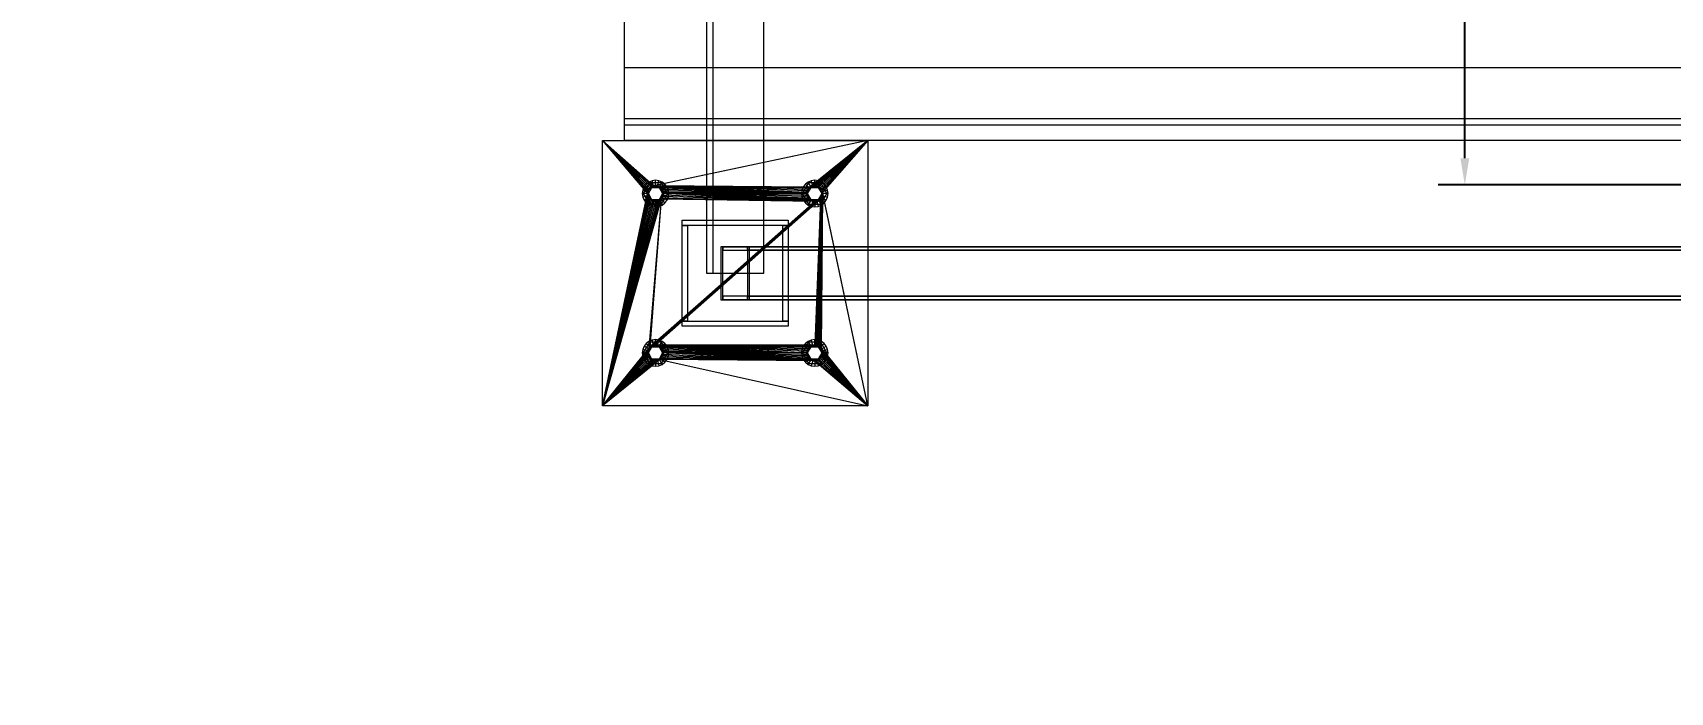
# Model space of a CAD drawing. Header units: millimetres. Extents: x -191664 to 191490, y -197311 to 10263.
# Drawn here: x -644 to 1207, y -90824 to -90078 of the extents above; entities that cross this region are included whole.
import ezdxf

# ---------------------------------------------------------------- set-up
doc = ezdxf.new("R2010")
doc.units = ezdxf.units.MM
for name, color, linetype, lineweight in [('COTAS_O', 1, 'Continuous', 0), ('DET_mezcladora_superior', 7, 'Continuous', 0), ('R15_COTAS_TRANSPORTE_P', 1, 'Continuous', 0)]:
    doc.layers.add(name, color=color, linetype=linetype, lineweight=lineweight)
doc.dimstyles.new('PLANTA_20', dxfattribs={"dimtxt": 50, "dimasz": 30, "dimexe": 30, "dimexo": 16, "dimgap": 20, "dimtad": 1, "dimtih": 1, "dimtoh": 1, "dimdec": 1, "dimzin": 0, "dimdsep": 46, "dimcen": 0.09, "dimadec": 0, "dimazin": 0, "dimtfac": 1, "dimtdec": 4, "dimtofl": 0, "dimtmove": 0, "dimatfit": 3, "dimfxl": 1, "dimtolj": 1, "dimtzin": 0, "dimarcsym": 0})

# ---------------------------------------------------------------- blocks, each defined once
blk = doc.blocks.new('*D67')
at = {"layer": 'COTAS_O', "color": 0, "lineweight": -2, "transparency": 16777216}
for p, q in [((1459, -88950), (945, -88950)), ((975, -90220), (975, -88980)), ((1459, -90250), (945, -90250))]:
    blk.add_line(p, q, dxfattribs=at)
at = {"layer": 'COTAS_O', "color": 0, "transparency": 16777216}
for points in [[(970, -88980), (980, -88980), (975, -88950)], [(970, -90220), (980, -90220), (975, -90250)]]:
    blk.add_solid(points, dxfattribs=at)
at = {"layer": 'Defpoints', "color": 0, "transparency": 16777216}
for p in [(975, -88950), (1475, -88950), (1475, -90250)]:
    blk.add_point(p, dxfattribs=at)
blk = doc.blocks.new('*D131')
at = {"layer": 'Defpoints', "color": 0, "transparency": 16777216}
for p in [(1100, -183968.1), (1139.8, -184162.7), (1104.6, -184212), (1304.6, -184212), (1304.6, -184212)]:
    blk.add_point(p, dxfattribs=at)
at = {"layer": 'R15_COTAS_TRANSPORTE_P', "color": 0, "lineweight": -2, "transparency": 16777216}
blk.add_arc((1304.6, -184212), 172, 140.0034, 169.9966, dxfattribs=at)
at = {"layer": 'R15_COTAS_TRANSPORTE_P', "color": 0, "transparency": 16777216}
for points in [[(1169.3, -184097.9), (1176.3, -184105), (1194, -184080.2)], [(1140.2, -184182.6), (1130.2, -184181.7), (1132.6, -184212)]]:
    blk.add_solid(points, dxfattribs=at)
blk = doc.blocks.new('*D132')
at = {"layer": 'Defpoints', "color": 0, "transparency": 16777216}
for p in [(-500, -194490), (-500, -194490), (500, -194490), (203.3, -194656.7), (439.7, -194832)]:
    blk.add_point(p, dxfattribs=at)
at = {"layer": 'R15_COTAS_TRANSPORTE_P', "color": 0, "lineweight": -2, "transparency": 16777216}
blk.add_arc((-500, -194490), 722.8, 342.3783, 357.6217, dxfattribs=at)
at = {"layer": 'R15_COTAS_TRANSPORTE_P', "color": 0, "transparency": 16777216}
for points in [[(217.2, -194519.9), (227.1, -194520.1), (222.8, -194490)], [(193.6, -194710.4), (184.1, -194707.2), (179.2, -194737.2)]]:
    blk.add_solid(points, dxfattribs=at)
blk = doc.blocks.new('*D133')
at = {"layer": 'Defpoints', "color": 0, "transparency": 16777216}
for p in [(439.7, -194148), (217.9, -194406.1), (-500, -194490), (-500, -194490), (500, -194490)]:
    blk.add_point(p, dxfattribs=at)
at = {"layer": 'R15_COTAS_TRANSPORTE_P', "color": 0, "lineweight": -2, "transparency": 16777216}
blk.add_arc((-500, -194490), 722.8, 2.3783, 17.6217, dxfattribs=at)
at = {"layer": 'R15_COTAS_TRANSPORTE_P', "color": 0, "transparency": 16777216}
for points in [[(184.1, -194272.8), (193.6, -194269.6), (179.2, -194242.8)], [(227.1, -194459.9), (217.2, -194460.1), (222.8, -194490)]]:
    blk.add_solid(points, dxfattribs=at)

msp = doc.modelspace()

# ---------------------------------------------------------------- linework, layer by layer
at = {"layer": 'DET_mezcladora_superior', "color": 8, "true_color": 0x667b86}
for p, q in [((117.5, -88850), (117.5, -90350)), ((125, -90350), (125, -88850)), ((182.5, -90350), (182.5, -88850)), ((25, -90182.5), (25, -90117.5)), ((25, -90117.5), (1475, -90117.5)), ((25, -90182.5), (25, -90175)), ((25, -90175), (1475, -90175)), ((1475, -90182.5), (25, -90182.5)), ((90, -90296), (90, -90290)), ((90, -90290), (210, -90290)), ((210, -90290), (210, -90296)), ((210, -90296), (90, -90296)), ((90, -90404), (90, -90296)), ((90, -90296), (96, -90296)), ((96, -90296), (96, -90404)), ((204, -90404), (204, -90296)), ((204, -90296), (210, -90296)), ((210, -90296), (210, -90404)), ((1458.8, -90320), (133.8, -90320)), ((133.8, -90320), (133.8, -90380)), ((135.96, -90320), (133.8, -90320)), ((135.96, -90380), (135.96, -90320)), ((135.96, -90320), (1460.96, -90320)), ((135.96, -90320), (135.96, -90324)), ((164.04, -90320), (135.96, -90320)), ((135.96, -90324), (1460.96, -90324)), ((135.96, -90324), (164.04, -90324)), ((1489.04, -90320), (164.04, -90320)), ((164.04, -90320), (164.04, -90380)), ((166.2, -90320), (164.04, -90320)), ((164.04, -90324), (164.04, -90320)), ((1489.04, -90324), (164.04, -90324)), ((166.2, -90380), (166.2, -90320)), ((166.2, -90320), (1491.2, -90320)), ((117.5, -90350), (182.5, -90350)), ((117.5, -90350), (125, -90350)), ((133.8, -90380), (1458.8, -90380)), ((133.8, -90380), (135.96, -90380)), ((1460.96, -90376), (135.96, -90376)), ((135.96, -90376), (135.96, -90380)), ((164.04, -90376), (135.96, -90376)), ((1460.96, -90380), (135.96, -90380)), ((135.96, -90380), (164.04, -90380)), ((164.04, -90380), (164.04, -90376)), ((164.04, -90376), (1489.04, -90376)), ((164.04, -90380), (1489.04, -90380)), ((164.04, -90380), (166.2, -90380)), ((1491.2, -90380), (166.2, -90380)), ((90, -90410), (90, -90404)), ((90, -90404), (210, -90404)), ((96, -90404), (90, -90404)), ((210, -90404), (204, -90404)), ((210, -90404), (210, -90410)), ((210, -90410), (90, -90410))]:
    msp.add_line(p, q, dxfattribs=at)
at = {"layer": 'DET_mezcladora_superior', "color": 251, "true_color": 0x64686b}
for p, q in [((25, -90200), (25, -89000)), ((1475, -90200), (25, -90200))]:
    msp.add_line(p, q, dxfattribs=at)
at = {"layer": 'DET_mezcladora_superior', "color": 252, "true_color": 0x82929a}
for p, q in [((0, -90500), (0, -90200)), ((0, -90200), (51, -90260)), ((0, -90200), (51.17, -90258.24)), ((0, -90200), (51.69, -90256.56)), ((0, -90200), (52.52, -90255)), ((0, -90200), (53.64, -90253.64)), ((0, -90200), (55, -90252.52)), ((0, -90200), (56.56, -90251.69)), ((0, -90200), (58.24, -90251.17)), ((0, -90200), (300, -90200)), ((300, -90200), (58.24, -90251.17)), ((300, -90200), (60, -90251)), ((300, -90200), (235, -90252.52)), ((300, -90200), (236.56, -90251.69)), ((300, -90200), (238.24, -90251.17)), ((300, -90200), (240, -90251)), ((300, -90200), (241.76, -90251.17)), ((300, -90200), (243.44, -90251.69)), ((300, -90200), (245, -90252.52)), ((300, -90200), (246.36, -90253.64)), ((300, -90200), (247.48, -90255)), ((300, -90200), (248.31, -90256.56)), ((300, -90200), (248.83, -90258.24)), ((300, -90200), (300, -90500)), ((52.52, -90255), (51.69, -90256.56)), ((53.64, -90253.64), (52.52, -90255)), ((55, -90252.52), (53.64, -90253.64)), ((56.56, -90251.69), (55, -90252.52)), ((58.24, -90251.17), (56.56, -90251.69)), ((60, -90251), (58.24, -90251.17)), ((61.76, -90251.17), (60, -90251)), ((60, -90251), (231.17, -90258.24)), ((60, -90251), (231.69, -90256.56)), ((60, -90251), (232.52, -90255)), ((60, -90251), (233.64, -90253.64)), ((60, -90251), (235, -90252.52)), ((63.44, -90251.69), (61.76, -90251.17)), ((61.76, -90251.17), (231.17, -90258.24)), ((65, -90252.52), (63.44, -90251.69)), ((63.44, -90251.69), (231.17, -90258.24)), ((66.36, -90253.64), (65, -90252.52)), ((65, -90252.52), (231.17, -90258.24)), ((67.48, -90255), (66.36, -90253.64)), ((66.36, -90253.64), (231.17, -90258.24)), ((68.31, -90256.56), (67.48, -90255)), ((67.48, -90255), (231.17, -90258.24)), ((232.52, -90255), (231.69, -90256.56)), ((233.64, -90253.64), (232.52, -90255)), ((235, -90252.52), (233.64, -90253.64)), ((236.56, -90251.69), (235, -90252.52)), ((238.24, -90251.17), (236.56, -90251.69)), ((240, -90251), (238.24, -90251.17)), ((241.76, -90251.17), (240, -90251)), ((243.44, -90251.69), (241.76, -90251.17)), ((245, -90252.52), (243.44, -90251.69)), ((246.36, -90253.64), (245, -90252.52)), ((247.48, -90255), (246.36, -90253.64)), ((248.31, -90256.56), (247.48, -90255)), ((0, -90500), (51, -90260)), ((51.17, -90261.76), (0, -90500)), ((51.69, -90263.44), (0, -90500)), ((52.52, -90265), (0, -90500)), ((53.64, -90266.36), (0, -90500)), ((66.36, -90266.36), (0, -90500)), ((55, -90267.48), (0, -90500)), ((65, -90267.48), (0, -90500)), ((56.56, -90268.31), (0, -90500)), ((63.44, -90268.31), (0, -90500)), ((58.24, -90268.83), (0, -90500)), ((61.76, -90268.83), (0, -90500)), ((60, -90269), (0, -90500)), ((51.17, -90258.24), (51, -90260)), ((51, -90260), (51.17, -90261.76)), ((51.69, -90256.56), (51.17, -90258.24)), ((51.17, -90261.76), (51.69, -90263.44)), ((51.69, -90263.44), (52.52, -90265)), ((52.52, -90265), (53.64, -90266.36)), ((66.36, -90266.36), (52.52, -90435)), ((53.64, -90266.36), (55, -90267.48)), ((66.36, -90266.36), (53.64, -90433.64)), ((246.36, -90266.36), (53.64, -90433.64)), ((245, -90267.48), (53.64, -90433.64)), ((243.44, -90268.31), (53.64, -90433.64)), ((241.76, -90268.83), (53.64, -90433.64)), ((240, -90269), (53.64, -90433.64)), ((246.36, -90266.36), (55, -90432.52)), ((55, -90267.48), (56.56, -90268.31)), ((246.36, -90266.36), (56.56, -90431.69)), ((56.56, -90268.31), (58.24, -90268.83)), ((246.36, -90266.36), (58.24, -90431.17)), ((58.24, -90268.83), (60, -90269)), ((246.36, -90266.36), (60, -90431)), ((60, -90269), (61.76, -90268.83)), ((61.76, -90268.83), (63.44, -90268.31)), ((63.44, -90268.31), (65, -90267.48)), ((65, -90267.48), (66.36, -90266.36)), ((66.36, -90266.36), (67.48, -90265)), ((240, -90269), (66.36, -90266.36)), ((67.48, -90265), (68.31, -90263.44)), ((240, -90269), (67.48, -90265)), ((68.83, -90258.24), (68.31, -90256.56)), ((68.31, -90256.56), (231.17, -90258.24)), ((68.31, -90263.44), (68.83, -90261.76)), ((240, -90269), (68.31, -90263.44)), ((69, -90260), (68.83, -90258.24)), ((68.83, -90258.24), (231.17, -90258.24)), ((68.83, -90261.76), (69, -90260)), ((240, -90269), (68.83, -90261.76)), ((69, -90260), (231.17, -90258.24)), ((231, -90260), (69, -90260)), ((231.17, -90261.76), (69, -90260)), ((231.69, -90263.44), (69, -90260)), ((232.52, -90265), (69, -90260)), ((233.64, -90266.36), (69, -90260)), ((235, -90267.48), (69, -90260)), ((236.56, -90268.31), (69, -90260)), ((238.24, -90268.83), (69, -90260)), ((240, -90269), (69, -90260)), ((231.17, -90258.24), (231, -90260)), ((231, -90260), (231.17, -90261.76)), ((231.69, -90256.56), (231.17, -90258.24)), ((231.17, -90261.76), (231.69, -90263.44)), ((231.69, -90263.44), (232.52, -90265)), ((232.52, -90265), (233.64, -90266.36)), ((233.64, -90266.36), (235, -90267.48)), ((235, -90267.48), (236.56, -90268.31)), ((236.56, -90268.31), (238.24, -90268.83)), ((238.24, -90268.83), (240, -90269)), ((249, -90260), (240, -90431)), ((248.83, -90261.76), (240, -90431)), ((248.31, -90263.44), (240, -90431)), ((247.48, -90265), (240, -90431)), ((246.36, -90266.36), (240, -90431)), ((240, -90269), (241.76, -90268.83)), ((249, -90260), (241.76, -90431.17)), ((241.76, -90268.83), (243.44, -90268.31)), ((243.44, -90431.69), (249, -90260)), ((243.44, -90268.31), (245, -90267.48)), ((245, -90432.52), (249, -90260)), ((245, -90267.48), (246.36, -90266.36)), ((246.36, -90433.64), (249, -90260)), ((246.36, -90266.36), (247.48, -90265)), ((247.48, -90435), (249, -90260)), ((247.48, -90265), (248.31, -90263.44)), ((248.83, -90258.24), (248.31, -90256.56)), ((248.31, -90263.44), (248.83, -90261.76)), ((300, -90500), (248.83, -90258.24)), ((249, -90260), (248.83, -90258.24)), ((248.83, -90261.76), (249, -90260)), ((300, -90500), (249, -90260)), ((0, -90500), (52.52, -90435)), ((0, -90500), (51.69, -90436.56)), ((0, -90500), (51.17, -90438.24)), ((51, -90440), (0, -90500)), ((51.17, -90438.24), (51, -90440)), ((51, -90440), (51.17, -90441.76)), ((51.69, -90436.56), (51.17, -90438.24)), ((52.52, -90435), (51.69, -90436.56)), ((53.64, -90433.64), (52.52, -90435)), ((55, -90432.52), (53.64, -90433.64)), ((56.56, -90431.69), (55, -90432.52)), ((58.24, -90431.17), (56.56, -90431.69)), ((60, -90431), (58.24, -90431.17)), ((61.76, -90431.17), (60, -90431)), ((60, -90431), (231, -90440)), ((60, -90431), (231.17, -90438.24)), ((60, -90431), (231.69, -90436.56)), ((60, -90431), (232.52, -90435)), ((60, -90431), (233.64, -90433.64)), ((60, -90431), (235, -90432.52)), ((60, -90431), (236.56, -90431.69)), ((60, -90431), (238.24, -90431.17)), ((60, -90431), (240, -90431)), ((63.44, -90431.69), (61.76, -90431.17)), ((61.76, -90431.17), (231, -90440)), ((65, -90432.52), (63.44, -90431.69)), ((63.44, -90431.69), (231, -90440)), ((66.36, -90433.64), (65, -90432.52)), ((65, -90432.52), (231, -90440)), ((67.48, -90435), (66.36, -90433.64)), ((66.36, -90433.64), (231, -90440)), ((68.31, -90436.56), (67.48, -90435)), ((67.48, -90435), (231, -90440)), ((68.83, -90438.24), (68.31, -90436.56)), ((68.31, -90436.56), (231, -90440)), ((69, -90440), (68.83, -90438.24)), ((68.83, -90438.24), (231, -90440)), ((68.83, -90441.76), (69, -90440)), ((231, -90440), (69, -90440)), ((231.17, -90441.76), (69, -90440)), ((231.69, -90443.44), (69, -90440)), ((232.52, -90445), (69, -90440)), ((233.64, -90446.36), (69, -90440)), ((235, -90447.48), (69, -90440)), ((236.56, -90448.31), (69, -90440)), ((238.24, -90448.83), (69, -90440)), ((240, -90449), (69, -90440)), ((231.17, -90438.24), (231, -90440)), ((231, -90440), (231.17, -90441.76)), ((231.69, -90436.56), (231.17, -90438.24)), ((232.52, -90435), (231.69, -90436.56)), ((233.64, -90433.64), (232.52, -90435)), ((235, -90432.52), (233.64, -90433.64)), ((236.56, -90431.69), (235, -90432.52)), ((238.24, -90431.17), (236.56, -90431.69)), ((240, -90431), (238.24, -90431.17)), ((241.76, -90431.17), (240, -90431)), ((243.44, -90431.69), (241.76, -90431.17)), ((245, -90432.52), (243.44, -90431.69)), ((246.36, -90433.64), (245, -90432.52)), ((247.48, -90435), (246.36, -90433.64)), ((248.31, -90436.56), (247.48, -90435)), ((247.48, -90435), (300, -90500)), ((248.83, -90438.24), (248.31, -90436.56)), ((248.31, -90436.56), (300, -90500)), ((249, -90440), (248.83, -90438.24)), ((248.83, -90438.24), (300, -90500)), ((248.83, -90441.76), (249, -90440)), ((249, -90440), (300, -90500)), ((51.17, -90441.76), (0, -90500)), ((51.69, -90443.44), (0, -90500)), ((52.52, -90445), (0, -90500)), ((53.64, -90446.36), (0, -90500)), ((55, -90447.48), (0, -90500)), ((65, -90447.48), (0, -90500)), ((56.56, -90448.31), (0, -90500)), ((63.44, -90448.31), (0, -90500)), ((58.24, -90448.83), (0, -90500)), ((61.76, -90448.83), (0, -90500)), ((60, -90449), (0, -90500)), ((51.17, -90441.76), (51.69, -90443.44)), ((51.69, -90443.44), (52.52, -90445)), ((52.52, -90445), (53.64, -90446.36)), ((53.64, -90446.36), (55, -90447.48)), ((55, -90447.48), (56.56, -90448.31)), ((56.56, -90448.31), (58.24, -90448.83)), ((58.24, -90448.83), (60, -90449)), ((60, -90449), (61.76, -90448.83)), ((61.76, -90448.83), (63.44, -90448.31)), ((63.44, -90448.31), (65, -90447.48)), ((65, -90447.48), (66.36, -90446.36)), ((65, -90447.48), (300, -90500)), ((240, -90449), (65, -90447.48)), ((66.36, -90446.36), (67.48, -90445)), ((240, -90449), (66.36, -90446.36)), ((67.48, -90445), (68.31, -90443.44)), ((240, -90449), (67.48, -90445)), ((68.31, -90443.44), (68.83, -90441.76)), ((240, -90449), (68.31, -90443.44)), ((240, -90449), (68.83, -90441.76)), ((231.17, -90441.76), (231.69, -90443.44)), ((231.69, -90443.44), (232.52, -90445)), ((232.52, -90445), (233.64, -90446.36)), ((233.64, -90446.36), (235, -90447.48)), ((235, -90447.48), (236.56, -90448.31)), ((236.56, -90448.31), (238.24, -90448.83)), ((238.24, -90448.83), (240, -90449)), ((240, -90449), (241.76, -90448.83)), ((240, -90449), (300, -90500)), ((241.76, -90448.83), (243.44, -90448.31)), ((241.76, -90448.83), (300, -90500)), ((243.44, -90448.31), (245, -90447.48)), ((243.44, -90448.31), (300, -90500)), ((245, -90447.48), (246.36, -90446.36)), ((245, -90447.48), (300, -90500)), ((246.36, -90446.36), (247.48, -90445)), ((246.36, -90446.36), (300, -90500)), ((247.48, -90445), (248.31, -90443.44)), ((247.48, -90445), (300, -90500)), ((248.31, -90443.44), (248.83, -90441.76)), ((248.31, -90443.44), (300, -90500)), ((248.83, -90441.76), (300, -90500)), ((300, -90500), (0, -90500))]:
    msp.add_line(p, q, dxfattribs=at)
at = {"layer": 'DET_mezcladora_superior', "color": 252, "true_color": 0x8ba19a}
for p, q in [((45.51, -90256.12), (45, -90260)), ((47.01, -90252.5), (45.51, -90256.12)), ((51.31, -90257.67), (45.51, -90256.12)), ((53.08, -90248.01), (46.15, -90260)), ((49.39, -90249.39), (47.01, -90252.5)), ((52.21, -90255.5), (47.01, -90252.5)), ((52.5, -90247.01), (49.39, -90249.39)), ((53.64, -90253.64), (49.39, -90249.39)), ((51.31, -90257.67), (52.21, -90255.5)), ((52, -90260), (56, -90253.07)), ((52.21, -90255.5), (53.64, -90253.64)), ((56.12, -90245.51), (52.5, -90247.01)), ((55.5, -90252.21), (52.5, -90247.01)), ((66.92, -90248.01), (53.08, -90248.01)), ((56, -90253.07), (53.08, -90248.01)), ((53.64, -90253.64), (55.5, -90252.21)), ((55.5, -90252.21), (57.67, -90251.31)), ((56, -90253.07), (64, -90253.07)), ((60, -90245), (56.12, -90245.51)), ((57.67, -90251.31), (56.12, -90245.51)), ((57.67, -90251.31), (60, -90251)), ((63.88, -90245.51), (60, -90245)), ((60, -90251), (60, -90245)), ((60, -90251), (62.33, -90251.31)), ((62.33, -90251.31), (63.88, -90245.51)), ((62.33, -90251.31), (64.5, -90252.21)), ((67.5, -90247.01), (63.88, -90245.51)), ((64, -90253.07), (66.92, -90248.01)), ((64, -90253.07), (68, -90260)), ((64.5, -90252.21), (67.5, -90247.01)), ((64.5, -90252.21), (66.36, -90253.64)), ((66.36, -90253.64), (70.61, -90249.39)), ((66.36, -90253.64), (67.79, -90255.5)), ((73.85, -90260), (66.92, -90248.01)), ((70.61, -90249.39), (67.5, -90247.01)), ((67.79, -90255.5), (72.99, -90252.5)), ((67.79, -90255.5), (68.69, -90257.67)), ((68.69, -90257.67), (74.49, -90256.12)), ((72.99, -90252.5), (70.61, -90249.39)), ((74.49, -90256.12), (72.99, -90252.5)), ((75, -90260), (74.49, -90256.12)), ((225.51, -90256.12), (225, -90260)), ((227.01, -90252.5), (225.51, -90256.12)), ((231.31, -90257.67), (225.51, -90256.12)), ((233.08, -90248.01), (226.15, -90260)), ((229.39, -90249.39), (227.01, -90252.5)), ((232.21, -90255.5), (227.01, -90252.5)), ((232.5, -90247.01), (229.39, -90249.39)), ((233.64, -90253.64), (229.39, -90249.39)), ((231.31, -90257.67), (232.21, -90255.5)), ((232, -90260), (236, -90253.07)), ((232.21, -90255.5), (233.64, -90253.64)), ((236.12, -90245.51), (232.5, -90247.01)), ((235.5, -90252.21), (232.5, -90247.01)), ((246.92, -90248.01), (233.08, -90248.01)), ((236, -90253.07), (233.08, -90248.01)), ((233.64, -90253.64), (235.5, -90252.21)), ((235.5, -90252.21), (237.67, -90251.31)), ((236, -90253.07), (244, -90253.07)), ((240, -90245), (236.12, -90245.51)), ((237.67, -90251.31), (236.12, -90245.51)), ((237.67, -90251.31), (240, -90251)), ((243.88, -90245.51), (240, -90245)), ((240, -90251), (240, -90245)), ((240, -90251), (242.33, -90251.31)), ((242.33, -90251.31), (243.88, -90245.51)), ((242.33, -90251.31), (244.5, -90252.21)), ((247.5, -90247.01), (243.88, -90245.51)), ((244, -90253.07), (246.92, -90248.01)), ((244, -90253.07), (248, -90260)), ((244.5, -90252.21), (247.5, -90247.01)), ((244.5, -90252.21), (246.36, -90253.64)), ((246.36, -90253.64), (250.61, -90249.39)), ((246.36, -90253.64), (247.79, -90255.5)), ((253.85, -90260), (246.92, -90248.01)), ((250.61, -90249.39), (247.5, -90247.01)), ((247.79, -90255.5), (252.99, -90252.5)), ((247.79, -90255.5), (248.69, -90257.67)), ((248.69, -90257.67), (254.49, -90256.12)), ((252.99, -90252.5), (250.61, -90249.39)), ((254.49, -90256.12), (252.99, -90252.5)), ((255, -90260), (254.49, -90256.12)), ((51, -90260), (45, -90260)), ((45, -90260), (45.51, -90263.88)), ((51.31, -90262.33), (45.51, -90263.88)), ((45.51, -90263.88), (47.01, -90267.5)), ((52, -90260), (46.15, -90260)), ((46.15, -90260), (53.08, -90271.99)), ((52.21, -90264.5), (47.01, -90267.5)), ((47.01, -90267.5), (49.39, -90270.61)), ((53.64, -90266.36), (49.39, -90270.61)), ((49.39, -90270.61), (52.5, -90272.99)), ((51, -90260), (51.31, -90257.67)), ((51.31, -90262.33), (51, -90260)), ((52.21, -90264.5), (51.31, -90262.33)), ((56, -90266.93), (52, -90260)), ((53.64, -90266.36), (52.21, -90264.5)), ((55.5, -90267.79), (52.5, -90272.99)), ((52.5, -90272.99), (56.12, -90274.49)), ((56, -90266.93), (53.08, -90271.99)), ((53.08, -90271.99), (66.92, -90271.99)), ((55.5, -90267.79), (53.64, -90266.36)), ((57.67, -90268.69), (55.5, -90267.79)), ((64, -90266.93), (56, -90266.93)), ((57.67, -90268.69), (56.12, -90274.49)), ((56.12, -90274.49), (60, -90275)), ((60, -90269), (57.67, -90268.69)), ((62.33, -90268.69), (60, -90269)), ((60, -90269), (60, -90275)), ((60, -90275), (63.88, -90274.49)), ((64.5, -90267.79), (62.33, -90268.69)), ((62.33, -90268.69), (63.88, -90274.49)), ((63.88, -90274.49), (67.5, -90272.99)), ((68, -90260), (64, -90266.93)), ((64, -90266.93), (66.92, -90271.99)), ((66.36, -90266.36), (64.5, -90267.79)), ((64.5, -90267.79), (67.5, -90272.99)), ((67.79, -90264.5), (66.36, -90266.36)), ((66.36, -90266.36), (70.61, -90270.61)), ((66.92, -90271.99), (73.85, -90260)), ((67.5, -90272.99), (70.61, -90270.61)), ((68.69, -90262.33), (67.79, -90264.5)), ((67.79, -90264.5), (72.99, -90267.5)), ((73.85, -90260), (68, -90260)), ((68.69, -90257.67), (69, -90260)), ((69, -90260), (68.69, -90262.33)), ((68.69, -90262.33), (74.49, -90263.88)), ((75, -90260), (69, -90260)), ((70.61, -90270.61), (72.99, -90267.5)), ((72.99, -90267.5), (74.49, -90263.88)), ((74.49, -90263.88), (75, -90260)), ((231, -90260), (225, -90260)), ((225, -90260), (225.51, -90263.88)), ((231.31, -90262.33), (225.51, -90263.88)), ((225.51, -90263.88), (227.01, -90267.5)), ((232, -90260), (226.15, -90260)), ((226.15, -90260), (233.08, -90271.99)), ((232.21, -90264.5), (227.01, -90267.5)), ((227.01, -90267.5), (229.39, -90270.61)), ((233.64, -90266.36), (229.39, -90270.61)), ((229.39, -90270.61), (232.5, -90272.99)), ((231, -90260), (231.31, -90257.67)), ((231.31, -90262.33), (231, -90260)), ((232.21, -90264.5), (231.31, -90262.33)), ((236, -90266.93), (232, -90260)), ((233.64, -90266.36), (232.21, -90264.5)), ((235.5, -90267.79), (232.5, -90272.99)), ((232.5, -90272.99), (236.12, -90274.49)), ((236, -90266.93), (233.08, -90271.99)), ((233.08, -90271.99), (246.92, -90271.99)), ((235.5, -90267.79), (233.64, -90266.36)), ((237.67, -90268.69), (235.5, -90267.79)), ((244, -90266.93), (236, -90266.93)), ((237.67, -90268.69), (236.12, -90274.49)), ((236.12, -90274.49), (240, -90275)), ((240, -90269), (237.67, -90268.69)), ((242.33, -90268.69), (240, -90269)), ((240, -90269), (240, -90275)), ((240, -90275), (243.88, -90274.49)), ((244.5, -90267.79), (242.33, -90268.69)), ((242.33, -90268.69), (243.88, -90274.49)), ((243.88, -90274.49), (247.5, -90272.99)), ((248, -90260), (244, -90266.93)), ((244, -90266.93), (246.92, -90271.99)), ((246.36, -90266.36), (244.5, -90267.79)), ((244.5, -90267.79), (247.5, -90272.99)), ((247.79, -90264.5), (246.36, -90266.36)), ((246.36, -90266.36), (250.61, -90270.61)), ((246.92, -90271.99), (253.85, -90260)), ((247.5, -90272.99), (250.61, -90270.61)), ((248.69, -90262.33), (247.79, -90264.5)), ((247.79, -90264.5), (252.99, -90267.5)), ((253.85, -90260), (248, -90260)), ((248.69, -90257.67), (249, -90260)), ((249, -90260), (248.69, -90262.33)), ((248.69, -90262.33), (254.49, -90263.88)), ((255, -90260), (249, -90260)), ((250.61, -90270.61), (252.99, -90267.5)), ((252.99, -90267.5), (254.49, -90263.88)), ((254.49, -90263.88), (255, -90260)), ((45.51, -90436.12), (45, -90440)), ((51, -90440), (45, -90440)), ((45, -90440), (45.51, -90443.88)), ((47.01, -90432.5), (45.51, -90436.12)), ((51.31, -90437.67), (45.51, -90436.12)), ((53.08, -90428.01), (46.15, -90440)), ((52, -90440), (46.15, -90440)), ((46.15, -90440), (53.08, -90451.99)), ((49.39, -90429.39), (47.01, -90432.5)), ((52.21, -90435.5), (47.01, -90432.5)), ((52.5, -90427.01), (49.39, -90429.39)), ((53.64, -90433.64), (49.39, -90429.39)), ((51, -90440), (51.31, -90437.67)), ((51.31, -90442.33), (51, -90440)), ((51.31, -90437.67), (52.21, -90435.5)), ((52, -90440), (56, -90433.07)), ((56, -90446.93), (52, -90440)), ((52.21, -90435.5), (53.64, -90433.64)), ((56.12, -90425.51), (52.5, -90427.01)), ((55.5, -90432.21), (52.5, -90427.01)), ((66.92, -90428.01), (53.08, -90428.01)), ((56, -90433.07), (53.08, -90428.01)), ((53.64, -90433.64), (55.5, -90432.21)), ((55.5, -90432.21), (57.67, -90431.31)), ((56, -90433.07), (64, -90433.07)), ((60, -90425), (56.12, -90425.51)), ((57.67, -90431.31), (56.12, -90425.51)), ((57.67, -90431.31), (60, -90431)), ((63.88, -90425.51), (60, -90425)), ((60, -90431), (60, -90425)), ((60, -90431), (62.33, -90431.31)), ((62.33, -90431.31), (63.88, -90425.51)), ((62.33, -90431.31), (64.5, -90432.21)), ((67.5, -90427.01), (63.88, -90425.51)), ((64, -90433.07), (66.92, -90428.01)), ((64, -90433.07), (68, -90440)), ((68, -90440), (64, -90446.93)), ((64.5, -90432.21), (67.5, -90427.01)), ((64.5, -90432.21), (66.36, -90433.64)), ((66.36, -90433.64), (70.61, -90429.39)), ((66.36, -90433.64), (67.79, -90435.5)), ((73.85, -90440), (66.92, -90428.01)), ((66.92, -90451.99), (73.85, -90440)), ((70.61, -90429.39), (67.5, -90427.01)), ((67.79, -90435.5), (72.99, -90432.5)), ((67.79, -90435.5), (68.69, -90437.67)), ((73.85, -90440), (68, -90440)), ((68.69, -90437.67), (74.49, -90436.12)), ((68.69, -90437.67), (69, -90440)), ((69, -90440), (68.69, -90442.33)), ((75, -90440), (69, -90440)), ((72.99, -90432.5), (70.61, -90429.39)), ((74.49, -90436.12), (72.99, -90432.5)), ((75, -90440), (74.49, -90436.12)), ((74.49, -90443.88), (75, -90440)), ((225.51, -90436.12), (225, -90440)), ((231, -90440), (225, -90440)), ((225, -90440), (225.51, -90443.88)), ((227.01, -90432.5), (225.51, -90436.12)), ((231.31, -90437.67), (225.51, -90436.12)), ((233.08, -90428.01), (226.15, -90440)), ((232, -90440), (226.15, -90440)), ((226.15, -90440), (233.08, -90451.99)), ((229.39, -90429.39), (227.01, -90432.5)), ((232.21, -90435.5), (227.01, -90432.5)), ((232.5, -90427.01), (229.39, -90429.39)), ((233.64, -90433.64), (229.39, -90429.39)), ((231, -90440), (231.31, -90437.67)), ((231.31, -90442.33), (231, -90440)), ((231.31, -90437.67), (232.21, -90435.5)), ((232, -90440), (236, -90433.07)), ((236, -90446.93), (232, -90440)), ((232.21, -90435.5), (233.64, -90433.64)), ((236.12, -90425.51), (232.5, -90427.01)), ((235.5, -90432.21), (232.5, -90427.01)), ((246.92, -90428.01), (233.08, -90428.01)), ((236, -90433.07), (233.08, -90428.01)), ((233.64, -90433.64), (235.5, -90432.21)), ((235.5, -90432.21), (237.67, -90431.31)), ((236, -90433.07), (244, -90433.07)), ((240, -90425), (236.12, -90425.51)), ((237.67, -90431.31), (236.12, -90425.51)), ((237.67, -90431.31), (240, -90431)), ((243.88, -90425.51), (240, -90425)), ((240, -90431), (240, -90425)), ((240, -90431), (242.33, -90431.31)), ((242.33, -90431.31), (243.88, -90425.51)), ((242.33, -90431.31), (244.5, -90432.21)), ((247.5, -90427.01), (243.88, -90425.51)), ((244, -90433.07), (246.92, -90428.01)), ((244, -90433.07), (248, -90440)), ((248, -90440), (244, -90446.93)), ((244.5, -90432.21), (247.5, -90427.01)), ((244.5, -90432.21), (246.36, -90433.64)), ((246.36, -90433.64), (250.61, -90429.39)), ((246.36, -90433.64), (247.79, -90435.5)), ((253.85, -90440), (246.92, -90428.01)), ((246.92, -90451.99), (253.85, -90440)), ((250.61, -90429.39), (247.5, -90427.01)), ((247.79, -90435.5), (252.99, -90432.5)), ((247.79, -90435.5), (248.69, -90437.67)), ((253.85, -90440), (248, -90440)), ((248.69, -90437.67), (254.49, -90436.12)), ((248.69, -90437.67), (249, -90440)), ((249, -90440), (248.69, -90442.33)), ((255, -90440), (249, -90440)), ((252.99, -90432.5), (250.61, -90429.39)), ((254.49, -90436.12), (252.99, -90432.5)), ((255, -90440), (254.49, -90436.12)), ((254.49, -90443.88), (255, -90440)), ((51.31, -90442.33), (45.51, -90443.88)), ((45.51, -90443.88), (47.01, -90447.5)), ((52.21, -90444.5), (47.01, -90447.5)), ((47.01, -90447.5), (49.39, -90450.61)), ((53.64, -90446.36), (49.39, -90450.61)), ((49.39, -90450.61), (52.5, -90452.99)), ((52.21, -90444.5), (51.31, -90442.33)), ((53.64, -90446.36), (52.21, -90444.5)), ((55.5, -90447.79), (52.5, -90452.99)), ((52.5, -90452.99), (56.12, -90454.49)), ((56, -90446.93), (53.08, -90451.99)), ((53.08, -90451.99), (66.92, -90451.99)), ((55.5, -90447.79), (53.64, -90446.36)), ((57.67, -90448.69), (55.5, -90447.79)), ((64, -90446.93), (56, -90446.93)), ((57.67, -90448.69), (56.12, -90454.49)), ((56.12, -90454.49), (60, -90455)), ((60, -90449), (57.67, -90448.69)), ((62.33, -90448.69), (60, -90449)), ((60, -90449), (60, -90455)), ((60, -90455), (63.88, -90454.49)), ((64.5, -90447.79), (62.33, -90448.69)), ((62.33, -90448.69), (63.88, -90454.49)), ((63.88, -90454.49), (67.5, -90452.99)), ((64, -90446.93), (66.92, -90451.99)), ((66.36, -90446.36), (64.5, -90447.79)), ((64.5, -90447.79), (67.5, -90452.99)), ((67.79, -90444.5), (66.36, -90446.36)), ((66.36, -90446.36), (70.61, -90450.61)), ((67.5, -90452.99), (70.61, -90450.61)), ((68.69, -90442.33), (67.79, -90444.5)), ((67.79, -90444.5), (72.99, -90447.5)), ((68.69, -90442.33), (74.49, -90443.88)), ((70.61, -90450.61), (72.99, -90447.5)), ((72.99, -90447.5), (74.49, -90443.88)), ((231.31, -90442.33), (225.51, -90443.88)), ((225.51, -90443.88), (227.01, -90447.5)), ((232.21, -90444.5), (227.01, -90447.5)), ((227.01, -90447.5), (229.39, -90450.61)), ((233.64, -90446.36), (229.39, -90450.61)), ((229.39, -90450.61), (232.5, -90452.99)), ((232.21, -90444.5), (231.31, -90442.33)), ((233.64, -90446.36), (232.21, -90444.5)), ((235.5, -90447.79), (232.5, -90452.99)), ((232.5, -90452.99), (236.12, -90454.49)), ((236, -90446.93), (233.08, -90451.99)), ((233.08, -90451.99), (246.92, -90451.99)), ((235.5, -90447.79), (233.64, -90446.36)), ((237.67, -90448.69), (235.5, -90447.79)), ((244, -90446.93), (236, -90446.93)), ((237.67, -90448.69), (236.12, -90454.49)), ((236.12, -90454.49), (240, -90455)), ((240, -90449), (237.67, -90448.69)), ((242.33, -90448.69), (240, -90449)), ((240, -90449), (240, -90455)), ((240, -90455), (243.88, -90454.49)), ((244.5, -90447.79), (242.33, -90448.69)), ((242.33, -90448.69), (243.88, -90454.49)), ((243.88, -90454.49), (247.5, -90452.99)), ((244, -90446.93), (246.92, -90451.99)), ((246.36, -90446.36), (244.5, -90447.79)), ((244.5, -90447.79), (247.5, -90452.99)), ((247.79, -90444.5), (246.36, -90446.36)), ((246.36, -90446.36), (250.61, -90450.61)), ((247.5, -90452.99), (250.61, -90450.61)), ((248.69, -90442.33), (247.79, -90444.5)), ((247.79, -90444.5), (252.99, -90447.5)), ((248.69, -90442.33), (254.49, -90443.88)), ((250.61, -90450.61), (252.99, -90447.5)), ((252.99, -90447.5), (254.49, -90443.88))]:
    msp.add_line(p, q, dxfattribs=at)
at = {"layer": 'DET_mezcladora_superior', "color": 9, "true_color": 0xaeb9be}
for p, q in [((52.27, -90257.93), (53.07, -90256)), ((53.07, -90256), (54.34, -90254.34)), ((54.34, -90254.34), (56, -90253.07)), ((56, -90253.07), (57.93, -90252.27)), ((57.93, -90252.27), (60, -90252)), ((60, -90252), (62.07, -90252.27)), ((62.07, -90252.27), (64, -90253.07)), ((64, -90253.07), (65.66, -90254.34)), ((65.66, -90254.34), (66.93, -90256)), ((66.93, -90256), (67.73, -90257.93)), ((232.27, -90257.93), (233.07, -90256)), ((233.07, -90256), (234.34, -90254.34)), ((234.34, -90254.34), (236, -90253.07)), ((236, -90253.07), (237.93, -90252.27)), ((237.93, -90252.27), (240, -90252)), ((240, -90252), (242.07, -90252.27)), ((242.07, -90252.27), (244, -90253.07)), ((244, -90253.07), (245.66, -90254.34)), ((245.66, -90254.34), (246.93, -90256)), ((246.93, -90256), (247.73, -90257.93)), ((52, -90260), (52.27, -90257.93)), ((52.27, -90262.07), (52, -90260)), ((53.07, -90264), (52.27, -90262.07)), ((54.34, -90265.66), (53.07, -90264)), ((56, -90266.93), (54.34, -90265.66)), ((57.93, -90267.73), (56, -90266.93)), ((60, -90268), (57.93, -90267.73)), ((62.07, -90267.73), (60, -90268)), ((64, -90266.93), (62.07, -90267.73)), ((65.66, -90265.66), (64, -90266.93)), ((66.93, -90264), (65.66, -90265.66)), ((67.73, -90262.07), (66.93, -90264)), ((67.73, -90257.93), (68, -90260)), ((68, -90260), (67.73, -90262.07)), ((232, -90260), (232.27, -90257.93)), ((232.27, -90262.07), (232, -90260)), ((233.07, -90264), (232.27, -90262.07)), ((234.34, -90265.66), (233.07, -90264)), ((236, -90266.93), (234.34, -90265.66)), ((237.93, -90267.73), (236, -90266.93)), ((240, -90268), (237.93, -90267.73)), ((242.07, -90267.73), (240, -90268)), ((244, -90266.93), (242.07, -90267.73)), ((245.66, -90265.66), (244, -90266.93)), ((246.93, -90264), (245.66, -90265.66)), ((247.73, -90262.07), (246.93, -90264)), ((247.73, -90257.93), (248, -90260)), ((248, -90260), (247.73, -90262.07)), ((52, -90440), (52.27, -90437.93)), ((52.27, -90442.07), (52, -90440)), ((52.27, -90437.93), (53.07, -90436)), ((53.07, -90436), (54.34, -90434.34)), ((54.34, -90434.34), (56, -90433.07)), ((56, -90433.07), (57.93, -90432.27)), ((57.93, -90432.27), (60, -90432)), ((60, -90432), (62.07, -90432.27)), ((62.07, -90432.27), (64, -90433.07)), ((64, -90433.07), (65.66, -90434.34)), ((65.66, -90434.34), (66.93, -90436)), ((66.93, -90436), (67.73, -90437.93)), ((67.73, -90437.93), (68, -90440)), ((68, -90440), (67.73, -90442.07)), ((232, -90440), (232.27, -90437.93)), ((232.27, -90442.07), (232, -90440)), ((232.27, -90437.93), (233.07, -90436)), ((233.07, -90436), (234.34, -90434.34)), ((234.34, -90434.34), (236, -90433.07)), ((236, -90433.07), (237.93, -90432.27)), ((237.93, -90432.27), (240, -90432)), ((240, -90432), (242.07, -90432.27)), ((242.07, -90432.27), (244, -90433.07)), ((244, -90433.07), (245.66, -90434.34)), ((245.66, -90434.34), (246.93, -90436)), ((246.93, -90436), (247.73, -90437.93)), ((247.73, -90437.93), (248, -90440)), ((248, -90440), (247.73, -90442.07)), ((53.07, -90444), (52.27, -90442.07)), ((54.34, -90445.66), (53.07, -90444)), ((56, -90446.93), (54.34, -90445.66)), ((57.93, -90447.73), (56, -90446.93)), ((60, -90448), (57.93, -90447.73)), ((62.07, -90447.73), (60, -90448)), ((64, -90446.93), (62.07, -90447.73)), ((65.66, -90445.66), (64, -90446.93)), ((66.93, -90444), (65.66, -90445.66)), ((67.73, -90442.07), (66.93, -90444)), ((233.07, -90444), (232.27, -90442.07)), ((234.34, -90445.66), (233.07, -90444)), ((236, -90446.93), (234.34, -90445.66)), ((237.93, -90447.73), (236, -90446.93)), ((240, -90448), (237.93, -90447.73)), ((242.07, -90447.73), (240, -90448)), ((244, -90446.93), (242.07, -90447.73)), ((245.66, -90445.66), (244, -90446.93)), ((246.93, -90444), (245.66, -90445.66)), ((247.73, -90442.07), (246.93, -90444))]:
    msp.add_line(p, q, dxfattribs=at)

# ---------------------------------------------------------------- dimensions: what is measured, and where the dimension line sits
at = {"layer": 'COTAS_O'}
dim = msp.add_aligned_dim(p1=(1475, -90250), p2=(1475, -88950), distance=500, text='<> O', dimstyle='PLANTA_20', dxfattribs=at)
dim.commit()
dim.dimension.update_dxf_attribs({"geometry": '*D67', "text_midpoint": (975, -89600)})
at = {"layer": 'R15_COTAS_TRANSPORTE_P'}
for base, line1, line2, picture, middle in [((217.89, -194406.09), ((-500, -194490), (500, -194490)), ((-500, -194490), (439.69, -194147.98)), '*D133', (191490.46, -33543.69)), ((203.29, -194656.68), ((-500, -194490), (500, -194490)), ((-500, -194490), (439.69, -194832.02)), '*D132', (-191664.11, -34001.98)), ((1139.8, -184162.66), ((1304.62, -184212), (1104.62, -184212)), ((1304.62, -184212), (1100, -183968.15)), '*D131', (-166426.35, -78863.51))]:
    dim = msp.add_angular_dim_2l(base=base, line1=line1, line2=line2, dimstyle='PLANTA_20', dxfattribs=at)
    dim.commit()
    dim.dimension.update_dxf_attribs({"geometry": picture, "text_midpoint": middle})

doc.saveas('drawing.dxf')
